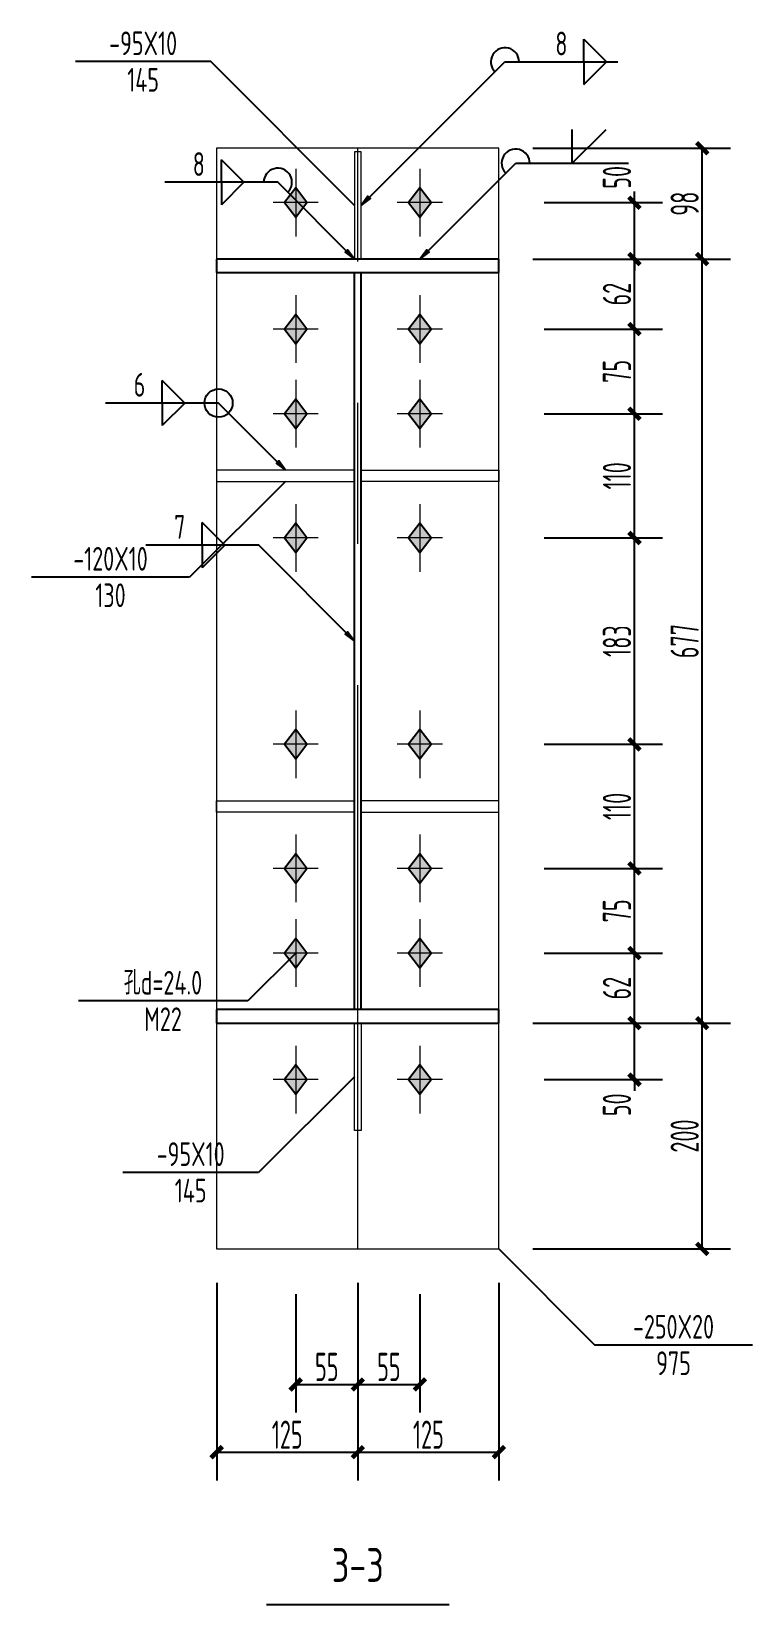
# Model space of a CAD drawing. Extents: x 447413 to 2975780, y -1432727 to 1301644.
# Drawn here: x 2652518 to 2658904, y -1146682 to -1132748 of the extents above; entities that cross this region are included whole.
import ezdxf
from ezdxf.enums import TextEntityAlignment as Align

# ---------------------------------------------------------------- set-up
doc = ezdxf.new("R2010")
doc.units = 0
doc.header["$LTSCALE"] = 1000
doc.header["$MEASUREMENT"] = 0
doc.linetypes.add('线型6', pattern=[8.75, 5, -1.25, 1.25, -1.25])
for name, color, linetype in [('10', 7, 'Continuous'), ('尺寸标注', 253, 'Continuous'), ('焊缝标注', 253, 'Continuous'), ('螺栓孔标注', 253, 'Continuous'), ('钢板标注', 253, 'Continuous')]:
    doc.layers.add(name, color=color, linetype=linetype)
doc.layers.add('20', color=2, linetype='Continuous', lineweight=18)
doc.styles.add('PkpmHz', font='Pkpmeng', dxfattribs={"width": 0.6, "bigfont": 'hztxt'})
doc.dimstyles.new('Pkpm_1.00', dxfattribs={"dimtxt": 250, "dimasz": 100, "dimexe": 250, "dimexo": 0.0625, "dimgap": 30, "dimtad": 1, "dimdec": 0, "dimrnd": 5, "dimzin": 0, "dimdsep": 46, "dimtxsty": 'PkpmHz', "dimblk1": 'ARCHTICK', "dimblk2": 'ARCHTICK', "dimsah": 1, "dimcen": 0.09, "dimadec": 0, "dimazin": 0, "dimtfac": 1, "dimtdec": 0, "dimtmove": 2, "dimatfit": 1, "dimfxl": 0, "dimtolj": 1, "dimtzin": 0, "dimarcsym": 0})

# ---------------------------------------------------------------- blocks, each defined once
blk = doc.blocks.new('_ArchTick')
at = {"color": 0, "linetype": 'ByBlock', "const_width": 0.4}
blk.add_lwpolyline([(-0.5, -0.5), (0.5, 0.5)], dxfattribs=at)
blk = doc.blocks.new('*D1089')
at = {"layer": 'Defpoints', "color": 0, "linetype": 'Continuous', "transparency": 16777216}
for p in [(2656658, -1134264), (2657858, -1134264), (2656658, -1134764)]:
    blk.add_point(p, dxfattribs=at)
at = {"layer": '尺寸标注', "color": 0, "linetype": 'Continuous', "lineweight": -2, "transparency": 16777216}
for p, q in [((2657858, -1134264), (2657858, -1134164)), ((2657058, -1134264), (2658108, -1134264)), ((2657858, -1134764), (2657858, -1134264)), ((2657058, -1134764), (2658108, -1134764)), ((2657858, -1134764), (2657858, -1134864))]:
    blk.add_line(p, q, dxfattribs=at)
at = {"layer": '尺寸标注', "color": 0, "linetype": 'Continuous', "lineweight": -2, "transparency": 16777216, "xscale": 100, "yscale": 100, "zscale": 100}
for p, rotation in [((2657858, -1134264), 270), ((2657858, -1134764), 90)]:
    blk.add_blockref('_ArchTick', p, dxfattribs=dict(at, rotation=rotation))
at = {"layer": '尺寸标注', "color": 0, "linetype": 'Continuous', "transparency": 16777216, "insert": (2657703, -1134040), "char_height": 250, "attachment_point": 5, "rotation": 90, "style": 'PkpmHz'}
blk.add_mtext('\\A1;50', dxfattribs=at)
blk = doc.blocks.new('*D1090')
at = {"layer": 'Defpoints', "color": 0, "linetype": 'Continuous', "transparency": 16777216}
for p in [(2656658, -1134764), (2657858, -1134764), (2656658, -1135384)]:
    blk.add_point(p, dxfattribs=at)
at = {"layer": '尺寸标注', "color": 0, "linetype": 'Continuous', "lineweight": -2, "transparency": 16777216}
for p, q in [((2657058, -1134764), (2658108, -1134764)), ((2657858, -1135384), (2657858, -1134764)), ((2657058, -1135384), (2658108, -1135384))]:
    blk.add_line(p, q, dxfattribs=at)
at = {"layer": '尺寸标注', "color": 0, "linetype": 'Continuous', "lineweight": -2, "transparency": 16777216, "xscale": 100, "yscale": 100, "zscale": 100}
for p, rotation in [((2657858, -1134764), 90), ((2657858, -1135384), 270)]:
    blk.add_blockref('_ArchTick', p, dxfattribs=dict(at, rotation=rotation))
at = {"layer": '尺寸标注', "color": 0, "linetype": 'Continuous', "transparency": 16777216, "insert": (2657703, -1135074), "char_height": 250, "attachment_point": 5, "rotation": 90, "style": 'PkpmHz'}
blk.add_mtext('\\A1;62', dxfattribs=at)
blk = doc.blocks.new('*D1091')
at = {"layer": 'Defpoints', "color": 0, "linetype": 'Continuous', "transparency": 16777216}
for p in [(2656658, -1136134), (2657858, -1136134), (2656658, -1137234)]:
    blk.add_point(p, dxfattribs=at)
at = {"layer": '尺寸标注', "color": 0, "linetype": 'Continuous', "lineweight": -2, "transparency": 16777216}
for p, q in [((2657058, -1136134), (2658108, -1136134)), ((2657858, -1137234), (2657858, -1136134)), ((2657058, -1137234), (2658108, -1137234))]:
    blk.add_line(p, q, dxfattribs=at)
at = {"layer": '尺寸标注', "color": 0, "linetype": 'Continuous', "lineweight": -2, "transparency": 16777216, "xscale": 100, "yscale": 100, "zscale": 100}
for p, rotation in [((2657858, -1136134), 90), ((2657858, -1137234), 270)]:
    blk.add_blockref('_ArchTick', p, dxfattribs=dict(at, rotation=rotation))
at = {"layer": '尺寸标注', "color": 0, "linetype": 'Continuous', "transparency": 16777216, "insert": (2657703, -1136684), "char_height": 250, "attachment_point": 5, "rotation": 90, "style": 'PkpmHz'}
blk.add_mtext('\\A1;110', dxfattribs=at)
blk = doc.blocks.new('*D1092')
at = {"layer": 'Defpoints', "color": 0, "linetype": 'Continuous', "transparency": 16777216}
for p in [(2656658, -1135384), (2657858, -1135384), (2656658, -1136134)]:
    blk.add_point(p, dxfattribs=at)
at = {"layer": '尺寸标注', "color": 0, "linetype": 'Continuous', "lineweight": -2, "transparency": 16777216}
for p, q in [((2657058, -1135384), (2658108, -1135384)), ((2657858, -1136134), (2657858, -1135384)), ((2657058, -1136134), (2658108, -1136134))]:
    blk.add_line(p, q, dxfattribs=at)
at = {"layer": '尺寸标注', "color": 0, "linetype": 'Continuous', "lineweight": -2, "transparency": 16777216, "xscale": 100, "yscale": 100, "zscale": 100}
for p, rotation in [((2657858, -1135384), 90), ((2657858, -1136134), 270)]:
    blk.add_blockref('_ArchTick', p, dxfattribs=dict(at, rotation=rotation))
at = {"layer": '尺寸标注', "color": 0, "linetype": 'Continuous', "transparency": 16777216, "insert": (2657703, -1135759), "char_height": 250, "attachment_point": 5, "rotation": 90, "style": 'PkpmHz'}
blk.add_mtext('\\A1;75', dxfattribs=at)
blk = doc.blocks.new('*D1093')
at = {"layer": 'Defpoints', "color": 0, "linetype": 'Continuous', "transparency": 16777216}
for p in [(2656658, -1141532), (2657858, -1141532), (2656658, -1142032)]:
    blk.add_point(p, dxfattribs=at)
at = {"layer": '尺寸标注', "color": 0, "linetype": 'Continuous', "lineweight": -2, "transparency": 16777216}
for p, q in [((2657858, -1141532), (2657858, -1141432)), ((2657058, -1141532), (2658108, -1141532)), ((2657858, -1142032), (2657858, -1141532)), ((2657058, -1142032), (2658108, -1142032)), ((2657858, -1142032), (2657858, -1142132))]:
    blk.add_line(p, q, dxfattribs=at)
at = {"layer": '尺寸标注', "color": 0, "linetype": 'Continuous', "lineweight": -2, "transparency": 16777216, "xscale": 100, "yscale": 100, "zscale": 100}
for p, rotation in [((2657858, -1141532), 270), ((2657858, -1142032), 90)]:
    blk.add_blockref('_ArchTick', p, dxfattribs=dict(at, rotation=rotation))
at = {"layer": '尺寸标注', "color": 0, "linetype": 'Continuous', "transparency": 16777216, "insert": (2657703, -1142255), "char_height": 250, "attachment_point": 5, "rotation": 90, "style": 'PkpmHz'}
blk.add_mtext('\\A1;50', dxfattribs=at)
blk = doc.blocks.new('*D1094')
at = {"layer": 'Defpoints', "color": 0, "linetype": 'Continuous', "transparency": 16777216}
for p in [(2656658, -1140912), (2657858, -1140912), (2656658, -1141532)]:
    blk.add_point(p, dxfattribs=at)
at = {"layer": '尺寸标注', "color": 0, "linetype": 'Continuous', "lineweight": -2, "transparency": 16777216}
for p, q in [((2657058, -1140912), (2658108, -1140912)), ((2657858, -1141532), (2657858, -1140912)), ((2657058, -1141532), (2658108, -1141532))]:
    blk.add_line(p, q, dxfattribs=at)
at = {"layer": '尺寸标注', "color": 0, "linetype": 'Continuous', "lineweight": -2, "transparency": 16777216, "xscale": 100, "yscale": 100, "zscale": 100}
for p, rotation in [((2657858, -1140912), 90), ((2657858, -1141532), 270)]:
    blk.add_blockref('_ArchTick', p, dxfattribs=dict(at, rotation=rotation))
at = {"layer": '尺寸标注', "color": 0, "linetype": 'Continuous', "transparency": 16777216, "insert": (2657703, -1141222), "char_height": 250, "attachment_point": 5, "rotation": 90, "style": 'PkpmHz'}
blk.add_mtext('\\A1;62', dxfattribs=at)
blk = doc.blocks.new('*D1095')
at = {"layer": 'Defpoints', "color": 0, "linetype": 'Continuous', "transparency": 16777216}
for p in [(2656658, -1140162), (2657858, -1140162), (2656658, -1140912)]:
    blk.add_point(p, dxfattribs=at)
at = {"layer": '尺寸标注', "color": 0, "linetype": 'Continuous', "lineweight": -2, "transparency": 16777216}
for p, q in [((2657058, -1140162), (2658108, -1140162)), ((2657858, -1140912), (2657858, -1140162)), ((2657058, -1140912), (2658108, -1140912))]:
    blk.add_line(p, q, dxfattribs=at)
at = {"layer": '尺寸标注', "color": 0, "linetype": 'Continuous', "lineweight": -2, "transparency": 16777216, "xscale": 100, "yscale": 100, "zscale": 100}
for p, rotation in [((2657858, -1140162), 90), ((2657858, -1140912), 270)]:
    blk.add_blockref('_ArchTick', p, dxfattribs=dict(at, rotation=rotation))
at = {"layer": '尺寸标注', "color": 0, "linetype": 'Continuous', "transparency": 16777216, "insert": (2657703, -1140537), "char_height": 250, "attachment_point": 5, "rotation": 90, "style": 'PkpmHz'}
blk.add_mtext('\\A1;75', dxfattribs=at)
blk = doc.blocks.new('*D1096')
at = {"layer": 'Defpoints', "color": 0, "linetype": 'Continuous', "transparency": 16777216}
for p in [(2656658, -1139062), (2657858, -1139062), (2656658, -1140162)]:
    blk.add_point(p, dxfattribs=at)
at = {"layer": '尺寸标注', "color": 0, "linetype": 'Continuous', "lineweight": -2, "transparency": 16777216}
for p, q in [((2657058, -1139062), (2658108, -1139062)), ((2657858, -1140162), (2657858, -1139062)), ((2657058, -1140162), (2658108, -1140162))]:
    blk.add_line(p, q, dxfattribs=at)
at = {"layer": '尺寸标注', "color": 0, "linetype": 'Continuous', "lineweight": -2, "transparency": 16777216, "xscale": 100, "yscale": 100, "zscale": 100}
for p, rotation in [((2657858, -1139062), 90), ((2657858, -1140162), 270)]:
    blk.add_blockref('_ArchTick', p, dxfattribs=dict(at, rotation=rotation))
at = {"layer": '尺寸标注', "color": 0, "linetype": 'Continuous', "transparency": 16777216, "insert": (2657703, -1139612), "char_height": 250, "attachment_point": 5, "rotation": 90, "style": 'PkpmHz'}
blk.add_mtext('\\A1;110', dxfattribs=at)
blk = doc.blocks.new('*D1097')
at = {"layer": 'Defpoints', "color": 0, "linetype": 'Continuous', "transparency": 16777216}
for p in [(2656658, -1137234), (2657858, -1137234), (2656658, -1139062)]:
    blk.add_point(p, dxfattribs=at)
at = {"layer": '尺寸标注', "color": 0, "linetype": 'Continuous', "lineweight": -2, "transparency": 16777216}
for p, q in [((2657058, -1137234), (2658108, -1137234)), ((2657858, -1139062), (2657858, -1137234)), ((2657058, -1139062), (2658108, -1139062))]:
    blk.add_line(p, q, dxfattribs=at)
at = {"layer": '尺寸标注', "color": 0, "linetype": 'Continuous', "lineweight": -2, "transparency": 16777216, "xscale": 100, "yscale": 100, "zscale": 100}
for p, rotation in [((2657858, -1137234), 90), ((2657858, -1139062), 270)]:
    blk.add_blockref('_ArchTick', p, dxfattribs=dict(at, rotation=rotation))
at = {"layer": '尺寸标注', "color": 0, "linetype": 'Continuous', "transparency": 16777216, "insert": (2657703, -1138148), "char_height": 250, "attachment_point": 5, "rotation": 90, "style": 'PkpmHz'}
blk.add_mtext('\\A1;183', dxfattribs=at)
blk = doc.blocks.new('*D1098')
at = {"layer": 'Defpoints', "color": 0, "linetype": 'Continuous', "transparency": 16777216}
for p in [(2654858, -1143532), (2655408, -1143532), (2655408, -1144732)]:
    blk.add_point(p, dxfattribs=at)
at = {"layer": '尺寸标注', "color": 0, "linetype": 'Continuous', "lineweight": -2, "transparency": 16777216}
for p, q in [((2654858, -1143932), (2654858, -1144982)), ((2655408, -1143932), (2655408, -1144982)), ((2654858, -1144732), (2655408, -1144732))]:
    blk.add_line(p, q, dxfattribs=at)
at = {"layer": '尺寸标注', "color": 0, "linetype": 'Continuous', "lineweight": -2, "transparency": 16777216, "xscale": 100, "yscale": 100, "zscale": 100, "rotation": 180}
blk.add_blockref('_ArchTick', (2654858, -1144732), dxfattribs=at)
at = {"layer": '尺寸标注', "color": 0, "linetype": 'Continuous', "lineweight": -2, "transparency": 16777216, "xscale": 100, "yscale": 100, "zscale": 100}
blk.add_blockref('_ArchTick', (2655408, -1144732), dxfattribs=at)
at = {"layer": '尺寸标注', "color": 0, "linetype": 'Continuous', "transparency": 16777216, "insert": (2655133, -1144577), "char_height": 250, "attachment_point": 5, "style": 'PkpmHz'}
blk.add_mtext('\\A1;55', dxfattribs=at)
blk = doc.blocks.new('*D1099')
at = {"layer": 'Defpoints', "color": 0, "linetype": 'Continuous', "transparency": 16777216}
for p in [(2655408, -1143532), (2655958, -1143532), (2655958, -1144732)]:
    blk.add_point(p, dxfattribs=at)
at = {"layer": '尺寸标注', "color": 0, "linetype": 'Continuous', "lineweight": -2, "transparency": 16777216}
for p, q in [((2655408, -1143932), (2655408, -1144982)), ((2655958, -1143932), (2655958, -1144982)), ((2655408, -1144732), (2655958, -1144732))]:
    blk.add_line(p, q, dxfattribs=at)
at = {"layer": '尺寸标注', "color": 0, "linetype": 'Continuous', "lineweight": -2, "transparency": 16777216, "xscale": 100, "yscale": 100, "zscale": 100, "rotation": 180}
blk.add_blockref('_ArchTick', (2655408, -1144732), dxfattribs=at)
at = {"layer": '尺寸标注', "color": 0, "linetype": 'Continuous', "lineweight": -2, "transparency": 16777216, "xscale": 100, "yscale": 100, "zscale": 100}
blk.add_blockref('_ArchTick', (2655958, -1144732), dxfattribs=at)
at = {"layer": '尺寸标注', "color": 0, "linetype": 'Continuous', "transparency": 16777216, "insert": (2655683, -1144577), "char_height": 250, "attachment_point": 5, "style": 'PkpmHz'}
blk.add_mtext('\\A1;55', dxfattribs=at)
blk = doc.blocks.new('*D1100')
at = {"layer": 'Defpoints', "color": 0, "linetype": 'Continuous', "transparency": 16777216}
for p in [(2654158, -1143532), (2655408, -1143532), (2655408, -1145332)]:
    blk.add_point(p, dxfattribs=at)
at = {"layer": '尺寸标注', "color": 0, "linetype": 'Continuous', "lineweight": -2, "transparency": 16777216}
for p, q in [((2654158, -1143832), (2654158, -1145582)), ((2655408, -1143832), (2655408, -1145582)), ((2654158, -1145332), (2655408, -1145332))]:
    blk.add_line(p, q, dxfattribs=at)
at = {"layer": '尺寸标注', "color": 0, "linetype": 'Continuous', "lineweight": -2, "transparency": 16777216, "xscale": 100, "yscale": 100, "zscale": 100, "rotation": 180}
blk.add_blockref('_ArchTick', (2654158, -1145332), dxfattribs=at)
at = {"layer": '尺寸标注', "color": 0, "linetype": 'Continuous', "lineweight": -2, "transparency": 16777216, "xscale": 100, "yscale": 100, "zscale": 100}
blk.add_blockref('_ArchTick', (2655408, -1145332), dxfattribs=at)
at = {"layer": '尺寸标注', "color": 0, "linetype": 'Continuous', "transparency": 16777216, "insert": (2654783, -1145177), "char_height": 250, "attachment_point": 5, "style": 'PkpmHz'}
blk.add_mtext('\\A1;125', dxfattribs=at)
blk = doc.blocks.new('*D1101')
at = {"layer": 'Defpoints', "color": 0, "linetype": 'Continuous', "transparency": 16777216}
for p in [(2655408, -1143532), (2656658, -1143532), (2656658, -1145332)]:
    blk.add_point(p, dxfattribs=at)
at = {"layer": '尺寸标注', "color": 0, "linetype": 'Continuous', "lineweight": -2, "transparency": 16777216}
for p, q in [((2655408, -1143832), (2655408, -1145582)), ((2656658, -1143832), (2656658, -1145582)), ((2655408, -1145332), (2656658, -1145332))]:
    blk.add_line(p, q, dxfattribs=at)
at = {"layer": '尺寸标注', "color": 0, "linetype": 'Continuous', "lineweight": -2, "transparency": 16777216, "xscale": 100, "yscale": 100, "zscale": 100, "rotation": 180}
blk.add_blockref('_ArchTick', (2655408, -1145332), dxfattribs=at)
at = {"layer": '尺寸标注', "color": 0, "linetype": 'Continuous', "lineweight": -2, "transparency": 16777216, "xscale": 100, "yscale": 100, "zscale": 100}
blk.add_blockref('_ArchTick', (2656658, -1145332), dxfattribs=at)
at = {"layer": '尺寸标注', "color": 0, "linetype": 'Continuous', "transparency": 16777216, "insert": (2656033, -1145177), "char_height": 250, "attachment_point": 5, "style": 'PkpmHz'}
blk.add_mtext('\\A1;125', dxfattribs=at)
blk = doc.blocks.new('*D1102')
at = {"layer": 'Defpoints', "color": 0, "linetype": 'Continuous', "transparency": 16777216}
for p in [(2656658, -1141532), (2658458, -1141532), (2656658, -1143532)]:
    blk.add_point(p, dxfattribs=at)
at = {"layer": '尺寸标注', "color": 0, "linetype": 'Continuous', "lineweight": -2, "transparency": 16777216}
for p, q in [((2656958, -1141532), (2658708, -1141532)), ((2658458, -1143532), (2658458, -1141532)), ((2656958, -1143532), (2658708, -1143532))]:
    blk.add_line(p, q, dxfattribs=at)
at = {"layer": '尺寸标注', "color": 0, "linetype": 'Continuous', "lineweight": -2, "transparency": 16777216, "xscale": 100, "yscale": 100, "zscale": 100}
for p, rotation in [((2658458, -1141532), 90), ((2658458, -1143532), 270)]:
    blk.add_blockref('_ArchTick', p, dxfattribs=dict(at, rotation=rotation))
at = {"layer": '尺寸标注', "color": 0, "linetype": 'Continuous', "transparency": 16777216, "insert": (2658303, -1142532), "char_height": 250, "attachment_point": 5, "rotation": 90, "style": 'PkpmHz'}
blk.add_mtext('\\A1;200', dxfattribs=at)
blk = doc.blocks.new('*D1103')
at = {"layer": 'Defpoints', "color": 0, "linetype": 'Continuous', "transparency": 16777216}
for p in [(2656658, -1134764), (2658458, -1134764), (2656658, -1141532)]:
    blk.add_point(p, dxfattribs=at)
at = {"layer": '尺寸标注', "color": 0, "linetype": 'Continuous', "lineweight": -2, "transparency": 16777216}
for p, q in [((2656958, -1134764), (2658708, -1134764)), ((2658458, -1141532), (2658458, -1134764)), ((2656958, -1141532), (2658708, -1141532))]:
    blk.add_line(p, q, dxfattribs=at)
at = {"layer": '尺寸标注', "color": 0, "linetype": 'Continuous', "lineweight": -2, "transparency": 16777216, "xscale": 100, "yscale": 100, "zscale": 100}
for p, rotation in [((2658458, -1134764), 90), ((2658458, -1141532), 270)]:
    blk.add_blockref('_ArchTick', p, dxfattribs=dict(at, rotation=rotation))
at = {"layer": '尺寸标注', "color": 0, "linetype": 'Continuous', "transparency": 16777216, "insert": (2658303, -1138148), "char_height": 250, "attachment_point": 5, "rotation": 90, "style": 'PkpmHz'}
blk.add_mtext('\\A1;677', dxfattribs=at)
blk = doc.blocks.new('*D1104')
at = {"layer": 'Defpoints', "color": 0, "linetype": 'Continuous', "transparency": 16777216}
for p in [(2656658, -1133782), (2658458, -1133782), (2656658, -1134764)]:
    blk.add_point(p, dxfattribs=at)
at = {"layer": '尺寸标注', "color": 0, "linetype": 'Continuous', "lineweight": -2, "transparency": 16777216}
for p, q in [((2656958, -1133782), (2658708, -1133782)), ((2658458, -1134764), (2658458, -1133782)), ((2656958, -1134764), (2658708, -1134764))]:
    blk.add_line(p, q, dxfattribs=at)
at = {"layer": '尺寸标注', "color": 0, "linetype": 'Continuous', "lineweight": -2, "transparency": 16777216, "xscale": 100, "yscale": 100, "zscale": 100}
for p, rotation in [((2658458, -1133782), 90), ((2658458, -1134764), 270)]:
    blk.add_blockref('_ArchTick', p, dxfattribs=dict(at, rotation=rotation))
at = {"layer": '尺寸标注', "color": 0, "linetype": 'Continuous', "transparency": 16777216, "insert": (2658303, -1134273), "char_height": 250, "attachment_point": 5, "rotation": 90, "style": 'PkpmHz'}
blk.add_mtext('\\A1;98', dxfattribs=at)

msp = doc.modelspace()

# ---------------------------------------------------------------- hatches: boundary and pattern name
at = {"layer": '10'}
for points in [[(2654857.9, -1134133.6), (2654757.9, -1134263.6), (2654857.9, -1134393.6), (2654957.9, -1134263.6)], [(2655957.9, -1134133.6), (2655857.9, -1134263.6), (2655957.9, -1134393.6), (2656057.9, -1134263.6)], [(2654857.9, -1135253.6), (2654757.9, -1135383.6), (2654857.9, -1135513.6), (2654957.9, -1135383.6)], [(2655957.9, -1135253.6), (2655857.9, -1135383.6), (2655957.9, -1135513.6), (2656057.9, -1135383.6)], [(2654857.9, -1136003.6), (2654757.9, -1136133.6), (2654857.9, -1136263.6), (2654957.9, -1136133.6)], [(2655957.9, -1136003.6), (2655857.9, -1136133.6), (2655957.9, -1136263.6), (2656057.9, -1136133.6)], [(2654857.9, -1137103.6), (2654757.9, -1137233.6), (2654857.9, -1137363.6), (2654957.9, -1137233.6)], [(2655957.9, -1137103.6), (2655857.9, -1137233.6), (2655957.9, -1137363.6), (2656057.9, -1137233.6)], [(2654857.9, -1138931.6), (2654757.9, -1139061.6), (2654857.9, -1139191.6), (2654957.9, -1139061.6)], [(2655957.9, -1138931.6), (2655857.9, -1139061.6), (2655957.9, -1139191.6), (2656057.9, -1139061.6)], [(2654857.9, -1140031.6), (2654757.9, -1140161.6), (2654857.9, -1140291.6), (2654957.9, -1140161.6)], [(2655957.9, -1140031.6), (2655857.9, -1140161.6), (2655957.9, -1140291.6), (2656057.9, -1140161.6)], [(2654857.9, -1140781.6), (2654757.9, -1140911.6), (2654857.9, -1141041.6), (2654957.9, -1140911.6)], [(2655957.9, -1140781.6), (2655857.9, -1140911.6), (2655957.9, -1141041.6), (2656057.9, -1140911.6)], [(2654857.9, -1141901.6), (2654757.9, -1142031.6), (2654857.9, -1142161.6), (2654957.9, -1142031.6)], [(2655957.9, -1141901.6), (2655857.9, -1142031.6), (2655957.9, -1142161.6), (2656057.9, -1142031.6)]]:
    msp.add_hatch(color=1, dxfattribs=at).paths.add_polyline_path(points)
at = {"layer": '焊缝标注'}
for points in [[(2655437.9, -1134288.6), (2655519.2, -1134228.5), (2655498, -1134207.3)], [(2655377.9, -1134763.6), (2655317.9, -1134682.2), (2655296.6, -1134703.3)], [(2655957.9, -1134763.6), (2656039.2, -1134703.5), (2656018, -1134682.3)], [(2654767.9, -1136633.6), (2654707.9, -1136552.2), (2654686.6, -1136573.3)], [(2655377.9, -1138147.6), (2655317.9, -1138066.2), (2655296.6, -1138087.4)]]:
    msp.add_hatch(color=256, dxfattribs=at).paths.add_polyline_path(points)

# ---------------------------------------------------------------- linework, layer by layer
at = {"layer": '10', "linetype": '线型6', "lineweight": 18}
msp.add_line((2655407.9, -1143536.6, 126000), (2655407.9, -1133776.6, 126000), dxfattribs=at)
at = {"layer": '10', "color": 9, "lineweight": 18}
for p, q in [((2654857.9, -1133963.6, 126000), (2654857.9, -1134563.6, 126000)), ((2655957.9, -1133963.6, 126000), (2655957.9, -1134563.6, 126000)), ((2655057.9, -1134263.6, 126000), (2654657.9, -1134263.6, 126000)), ((2656157.9, -1134263.6, 126000), (2655757.9, -1134263.6, 126000)), ((2654857.9, -1135083.6, 126000), (2654857.9, -1135683.6, 126000)), ((2655957.9, -1135083.6, 126000), (2655957.9, -1135683.6, 126000)), ((2655057.9, -1135383.6, 126000), (2654657.9, -1135383.6, 126000)), ((2656157.9, -1135383.6, 126000), (2655757.9, -1135383.6, 126000)), ((2654857.9, -1135833.6, 126000), (2654857.9, -1136433.6, 126000)), ((2655957.9, -1135833.6, 126000), (2655957.9, -1136433.6, 126000)), ((2655057.9, -1136133.6, 126000), (2654657.9, -1136133.6, 126000)), ((2656157.9, -1136133.6, 126000), (2655757.9, -1136133.6, 126000)), ((2654857.9, -1136933.6, 126000), (2654857.9, -1137533.6, 126000)), ((2655957.9, -1136933.6, 126000), (2655957.9, -1137533.6, 126000)), ((2655057.9, -1137233.6, 126000), (2654657.9, -1137233.6, 126000)), ((2656157.9, -1137233.6, 126000), (2655757.9, -1137233.6, 126000)), ((2654857.9, -1138761.6, 126000), (2654857.9, -1139361.6, 126000)), ((2655957.9, -1138761.6, 126000), (2655957.9, -1139361.6, 126000)), ((2655057.9, -1139061.6, 126000), (2654657.9, -1139061.6, 126000)), ((2656157.9, -1139061.6, 126000), (2655757.9, -1139061.6, 126000)), ((2654857.9, -1139861.6, 126000), (2654857.9, -1140461.6, 126000)), ((2655957.9, -1139861.6, 126000), (2655957.9, -1140461.6, 126000)), ((2655057.9, -1140161.6, 126000), (2654657.9, -1140161.6, 126000)), ((2656157.9, -1140161.6, 126000), (2655757.9, -1140161.6, 126000)), ((2654857.9, -1140611.6, 126000), (2654857.9, -1141211.6, 126000)), ((2655957.9, -1140611.6, 126000), (2655957.9, -1141211.6, 126000)), ((2655057.9, -1140911.6, 126000), (2654657.9, -1140911.6, 126000)), ((2656157.9, -1140911.6, 126000), (2655757.9, -1140911.6, 126000)), ((2654857.9, -1141731.6, 126000), (2654857.9, -1142331.6, 126000)), ((2655957.9, -1141731.6, 126000), (2655957.9, -1142331.6, 126000)), ((2655057.9, -1142031.6, 126000), (2654657.9, -1142031.6, 126000)), ((2656157.9, -1142031.6, 126000), (2655757.9, -1142031.6, 126000))]:
    msp.add_line(p, q, dxfattribs=at)
at = {"layer": '10', "color": 3}
for p, q in [((2656657.9, -1134763.6, 126000), (2654157.9, -1134763.6, 126000)), ((2654157.9, -1134763.6, 126000), (2654157.9, -1134883.6, 126000)), ((2656657.9, -1134883.6, 126000), (2656657.9, -1134763.6, 126000)), ((2654157.9, -1134883.6, 126000), (2656657.9, -1134883.6, 126000)), ((2655377.9, -1141411.6, 126000), (2655377.9, -1134883.6, 126000)), ((2655437.9, -1141411.6, 126000), (2655437.9, -1134883.6, 126000)), ((2656657.9, -1141411.6, 126000), (2654157.9, -1141411.6, 126000)), ((2654157.9, -1141411.6, 126000), (2654157.9, -1141531.6, 126000)), ((2656657.9, -1141531.6, 126000), (2656657.9, -1141411.6, 126000)), ((2654157.9, -1141531.6, 126000), (2656657.9, -1141531.6, 126000))]:
    msp.add_line(p, q, dxfattribs=at)
at = {"layer": '10'}
msp.add_line((2654597.9, -1146681.6, 126000), (2656217.9, -1146681.6, 126000), dxfattribs=at)
at = {"layer": '10', "color": 1, "linetype": 'Continuous', "elevation": 126000}
for points in [[(2654857.9, -1134133.6), (2654757.9, -1134263.6), (2654857.9, -1134393.6), (2654957.9, -1134263.6)], [(2655957.9, -1134133.6), (2655857.9, -1134263.6), (2655957.9, -1134393.6), (2656057.9, -1134263.6)], [(2654857.9, -1135253.6), (2654757.9, -1135383.6), (2654857.9, -1135513.6), (2654957.9, -1135383.6)], [(2655957.9, -1135253.6), (2655857.9, -1135383.6), (2655957.9, -1135513.6), (2656057.9, -1135383.6)], [(2654857.9, -1136003.6), (2654757.9, -1136133.6), (2654857.9, -1136263.6), (2654957.9, -1136133.6)], [(2655957.9, -1136003.6), (2655857.9, -1136133.6), (2655957.9, -1136263.6), (2656057.9, -1136133.6)], [(2654857.9, -1137103.6), (2654757.9, -1137233.6), (2654857.9, -1137363.6), (2654957.9, -1137233.6)], [(2655957.9, -1137103.6), (2655857.9, -1137233.6), (2655957.9, -1137363.6), (2656057.9, -1137233.6)], [(2654857.9, -1138931.6), (2654757.9, -1139061.6), (2654857.9, -1139191.6), (2654957.9, -1139061.6)], [(2655957.9, -1138931.6), (2655857.9, -1139061.6), (2655957.9, -1139191.6), (2656057.9, -1139061.6)], [(2654857.9, -1140031.6), (2654757.9, -1140161.6), (2654857.9, -1140291.6), (2654957.9, -1140161.6)], [(2655957.9, -1140031.6), (2655857.9, -1140161.6), (2655957.9, -1140291.6), (2656057.9, -1140161.6)], [(2654857.9, -1140781.6), (2654757.9, -1140911.6), (2654857.9, -1141041.6), (2654957.9, -1140911.6)], [(2655957.9, -1140781.6), (2655857.9, -1140911.6), (2655957.9, -1141041.6), (2656057.9, -1140911.6)], [(2654857.9, -1141901.6), (2654757.9, -1142031.6), (2654857.9, -1142161.6), (2654957.9, -1142031.6)], [(2655957.9, -1141901.6), (2655857.9, -1142031.6), (2655957.9, -1142161.6), (2656057.9, -1142031.6)]]:
    msp.add_lwpolyline(points, close=True, dxfattribs=at)
at = {"layer": '20'}
for p, q in [((2656657.9, -1133781.6, 126000), (2654157.9, -1133781.6, 126000)), ((2654157.9, -1133781.6, 126000), (2654157.9, -1143531.6, 126000)), ((2656657.9, -1143531.6, 126000), (2656657.9, -1133781.6, 126000)), ((2655437.9, -1133813.6, 126000), (2655377.9, -1133813.6, 126000)), ((2655377.9, -1133813.6, 126000), (2655377.9, -1134763.6, 126000)), ((2655437.9, -1134763.6, 126000), (2655437.9, -1133813.6, 126000)), ((2655377.9, -1134763.6, 126000), (2655437.9, -1134763.6, 126000)), ((2655377.9, -1136633.6, 126000), (2654157.9, -1136633.6, 126000)), ((2654157.9, -1136633.6, 126000), (2654157.9, -1136733.6, 126000)), ((2654157.9, -1136733.6, 126000), (2655377.9, -1136733.6, 126000)), ((2655377.9, -1136733.6, 126000), (2655377.9, -1136633.6, 126000)), ((2655437.9, -1136633.6, 126000), (2656657.9, -1136633.6, 126000)), ((2655437.9, -1136733.6, 126000), (2655437.9, -1136633.6, 126000)), ((2656657.9, -1136733.6, 126000), (2655437.9, -1136733.6, 126000)), ((2656657.9, -1136633.6, 126000), (2656657.9, -1136733.6, 126000)), ((2654157.9, -1139661.6, 126000), (2654157.9, -1139561.6, 126000)), ((2654157.9, -1139561.6, 126000), (2655377.9, -1139561.6, 126000)), ((2655377.9, -1139661.6, 126000), (2654157.9, -1139661.6, 126000)), ((2655377.9, -1139561.6, 126000), (2655377.9, -1139661.6, 126000)), ((2656657.9, -1139561.6, 126000), (2655437.9, -1139561.6, 126000)), ((2655437.9, -1139561.6, 126000), (2655437.9, -1139661.6, 126000)), ((2655437.9, -1139661.6, 126000), (2656657.9, -1139661.6, 126000)), ((2656657.9, -1139661.6, 126000), (2656657.9, -1139561.6, 126000)), ((2655377.9, -1141531.6, 126000), (2655437.9, -1141531.6, 126000)), ((2655377.9, -1142481.6, 126000), (2655377.9, -1141531.6, 126000)), ((2655437.9, -1141531.6, 126000), (2655437.9, -1142481.6, 126000)), ((2655437.9, -1142481.6, 126000), (2655377.9, -1142481.6, 126000)), ((2654157.9, -1143531.6, 126000), (2656657.9, -1143531.6, 126000))]:
    msp.add_line(p, q, dxfattribs=at)
at = {"layer": '焊缝标注'}
for p, q in [((2657411.2, -1132816.3, 126000), (2657611.2, -1133016.3, 126000)), ((2657411.2, -1133016.3, 126000), (2657411.2, -1132816.3, 126000)), ((2655437.9, -1134288.6, 126000), (2656711.2, -1133016.3, 126000)), ((2656711.2, -1133016.3, 126000), (2657711.2, -1133016.3, 126000)), ((2657411.2, -1133216.3, 126000), (2657611.2, -1133016.3, 126000)), ((2657411.2, -1133016.3, 126000), (2657411.2, -1133216.3, 126000)), ((2657306.7, -1133915.4, 126000), (2657306.7, -1133615.4, 126000)), ((2657306.7, -1133915.4, 126000), (2657606.7, -1133615.4, 126000)), ((2654399.9, -1134083.9, 126000), (2654199.9, -1133883.9, 126000)), ((2654199.9, -1134083.9, 126000), (2654199.9, -1133883.9, 126000)), ((2655957.9, -1134763.6, 126000), (2656806.7, -1133915.4, 126000)), ((2656806.7, -1133915.4, 126000), (2657806.7, -1133915.4, 126000)), ((2654699.9, -1134083.9, 126000), (2653699.9, -1134083.9, 126000)), ((2654399.9, -1134083.9, 126000), (2654199.9, -1134283.9, 126000)), ((2654199.9, -1134083.9, 126000), (2654199.9, -1134283.9, 126000)), ((2655377.9, -1134763.6, 126000), (2654699.9, -1134083.9, 126000)), ((2653874.6, -1136038.9, 126000), (2653674.6, -1135838.9, 126000)), ((2653674.6, -1136038.9, 126000), (2653674.6, -1135838.9, 126000)), ((2654174.6, -1136038.9, 126000), (2653174.6, -1136038.9, 126000)), ((2653874.6, -1136038.9, 126000), (2653674.6, -1136238.9, 126000)), ((2653674.6, -1136038.9, 126000), (2653674.6, -1136238.9, 126000)), ((2654767.9, -1136633.6, 126000), (2654174.6, -1136038.9, 126000)), ((2654230.4, -1137298.1, 126000), (2654030.4, -1137098.1, 126000)), ((2654030.4, -1137298.1, 126000), (2654030.4, -1137098.1, 126000)), ((2654530.4, -1137298.1, 126000), (2653530.4, -1137298.1, 126000)), ((2654230.4, -1137298.1, 126000), (2654030.4, -1137498.1, 126000)), ((2654030.4, -1137298.1, 126000), (2654030.4, -1137498.1, 126000)), ((2655377.9, -1138147.6, 126000), (2654530.4, -1137298.1, 126000))]:
    msp.add_line(p, q, dxfattribs=at)
at = {"layer": '焊缝标注', "linetype": 'Continuous', "elevation": 126000}
for points in [[(2655437.9, -1134288.6), (2655519.2, -1134228.5), (2655498, -1134207.3)], [(2655377.9, -1134763.6), (2655317.9, -1134682.2), (2655296.6, -1134703.3)], [(2655957.9, -1134763.6), (2656039.2, -1134703.5), (2656018, -1134682.3)], [(2654767.9, -1136633.6), (2654707.9, -1136552.2), (2654686.6, -1136573.3)], [(2655377.9, -1138147.6), (2655317.9, -1138066.2), (2655296.6, -1138087.4)]]:
    msp.add_lwpolyline(points, close=True, dxfattribs=at)
at = {"layer": '焊缝标注'}
msp.add_circle((2654174.6, -1136038.9, 126000), 125, dxfattribs=at)
for centre, start, end in [((2656711.2, -1133016.3, 126000), 0, 224.97719), ((2656806.7, -1133915.4, 126000), 0, 224.9772), ((2654699.9, -1134083.9, 126000), 314.93158, 180)]:
    msp.add_arc(centre, 125, start, end, dxfattribs=at)
at = {"layer": '螺栓孔标注'}
for p, q in [((2654857.9, -1140911.6, 126000), (2654432.8, -1141335.1, 126000)), ((2654432.8, -1141335.1, 126000), (2652932.8, -1141335.1, 126000))]:
    msp.add_line(p, q, dxfattribs=at)
at = {"layer": '螺栓孔标注', "const_width": 0.1, "elevation": 126000}
msp.add_lwpolyline([(2654857.9, -1140911.6, 1), (2654857.8, -1140911.6, 1)], format="xyb", close=True, dxfattribs=at)
at = {"layer": '钢板标注'}
for p, q in [((2654106.6, -1133014.2, 126000), (2652906.6, -1133014.2, 126000)), ((2655377.9, -1134288.6, 126000), (2654106.6, -1133014.2, 126000)), ((2654767.9, -1136733.6, 126000), (2653917.7, -1137580.4, 126000)), ((2653917.7, -1137580.4, 126000), (2652517.7, -1137580.4, 126000)), ((2655377.9, -1142006.6, 126000), (2654527.7, -1142853.5, 126000)), ((2654527.7, -1142853.5, 126000), (2653327.7, -1142853.5, 126000)), ((2656657.9, -1143531.6, 126000), (2657504, -1144382.5, 126000)), ((2657504, -1144382.5, 126000), (2658904, -1144382.5, 126000))]:
    msp.add_line(p, q, dxfattribs=at)
at = {"layer": '钢板标注', "const_width": 0.1, "elevation": 126000}
for points in [[(2655377.9, -1134288.6, 1), (2655377.8, -1134288.6, 1)], [(2654767.9, -1136733.6, 1), (2654767.8, -1136733.6, 1)], [(2655377.9, -1142006.6, 1), (2655377.8, -1142006.6, 1)], [(2656657.9, -1143531.6, 1), (2656657.8, -1143531.6, 1)]]:
    msp.add_lwpolyline(points, format="xyb", close=True, dxfattribs=at)

# ---------------------------------------------------------------- texts
at = {"layer": '10', "style": 'PkpmHz', "width": 0.77}
msp.add_text('3-3', height=300, dxfattribs=at).set_placement((2655407.9, -1146331.6, 126000), align=Align.MIDDLE_CENTER)
at = {"layer": '焊缝标注', "style": 'PkpmHz', "width": 0.71}
for s, p in [('8', (2657211.2, -1132959.7, 126000)), ('8', (2653999.9, -1134027.3, 126000)), ('6', (2653474.6, -1135982.3, 126000)), ('7', (2653830.4, -1137241.4, 126000))]:
    msp.add_text(s, height=210, dxfattribs=at).set_placement(p, align=Align.CENTER)
at = {"layer": '螺栓孔标注', "style": 'PkpmHz', "width": 0.71}
msp.add_text('孔d=24.0', height=210, dxfattribs=at).set_placement((2653682.8, -1141278.5, 126000), align=Align.CENTER)
msp.add_text('M22', height=210, dxfattribs=at).set_placement((2653682.8, -1141391.7, 126000), align=Align.TOP_CENTER)
at = {"layer": '钢板标注', "style": 'PkpmHz', "width": 0.71}
for s, p in [('-95X10', (2653506.6, -1132957.6, 126000)), ('-120X10', (2653217.7, -1137523.8, 126000)), ('-95X10', (2653927.7, -1142796.9, 126000)), ('-250X20', (2658204, -1144325.9, 126000))]:
    msp.add_text(s, height=210, dxfattribs=at).set_placement(p, align=Align.CENTER)
for s, p in [('145', (2653506.6, -1133070.9, 126000)), ('130', (2653217.7, -1137637, 126000)), ('145', (2653927.7, -1142910.1, 126000)), ('975', (2658204, -1144439.1, 126000))]:
    msp.add_text(s, height=210, dxfattribs=at).set_placement(p, align=Align.TOP_CENTER)

# ---------------------------------------------------------------- dimensions: what is measured, and where the dimension line sits
at = {"layer": '尺寸标注', "linetype": 'Continuous'}
for base, p1, p2, text, override, picture, middle in [((2658457.9, -1133781.6, 126000), (2656657.9, -1134763.6, 126000), (2656657.9, -1133781.6, 126000), '98', {"dimexo": 300, "dimtih": 0, "dimtoh": 0}, '*D1104', (2658302.9, -1134272.6, 126000)), ((2657857.9, -1134763.6, 126000), (2656657.9, -1135383.6, 126000), (2656657.9, -1134763.6, 126000), '62', {"dimexo": 400, "dimtih": 0, "dimtoh": 0}, '*D1090', (2657702.9, -1135073.6, 126000)), ((2658457.9, -1134763.6, 126000), (2656657.9, -1141531.6, 126000), (2656657.9, -1134763.6, 126000), '677', {"dimexo": 300, "dimtih": 0, "dimtoh": 0}, '*D1103', (2658302.9, -1138147.6, 126000)), ((2657857.9, -1135383.6, 126000), (2656657.9, -1136133.6, 126000), (2656657.9, -1135383.6, 126000), '75', {"dimexo": 400, "dimtih": 0, "dimtoh": 0}, '*D1092', (2657702.9, -1135758.6, 126000)), ((2657857.9, -1136133.6, 126000), (2656657.9, -1137233.6, 126000), (2656657.9, -1136133.6, 126000), '110', {"dimexo": 400, "dimtih": 0, "dimtoh": 0}, '*D1091', (2657702.9, -1136683.6, 126000)), ((2657857.9, -1137233.6, 126000), (2656657.9, -1139061.6, 126000), (2656657.9, -1137233.6, 126000), '183', {"dimexo": 400, "dimtih": 0, "dimtoh": 0}, '*D1097', (2657702.9, -1138147.6, 126000)), ((2657857.9, -1139061.6, 126000), (2656657.9, -1140161.6, 126000), (2656657.9, -1139061.6, 126000), '110', {"dimexo": 400, "dimtih": 0, "dimtoh": 0}, '*D1096', (2657702.9, -1139611.6, 126000)), ((2657857.9, -1140161.6, 126000), (2656657.9, -1140911.6, 126000), (2656657.9, -1140161.6, 126000), '75', {"dimexo": 400, "dimtih": 0, "dimtoh": 0}, '*D1095', (2657702.9, -1140536.6, 126000)), ((2657857.9, -1140911.6, 126000), (2656657.9, -1141531.6, 126000), (2656657.9, -1140911.6, 126000), '62', {"dimexo": 400, "dimtih": 0, "dimtoh": 0}, '*D1094', (2657702.9, -1141221.6, 126000)), ((2658457.9, -1141531.6, 126000), (2656657.9, -1143531.6, 126000), (2656657.9, -1141531.6, 126000), '200', {"dimexo": 300, "dimtih": 0, "dimtoh": 0}, '*D1102', (2658302.9, -1142531.6, 126000))]:
    dim = msp.add_linear_dim(base=base, p1=p1, p2=p2, angle=90, text=text, dimstyle='Pkpm_1.00', override=override, dxfattribs=at)
    dim.commit()
    dim.dimension.update_dxf_attribs({"geometry": picture, "text_midpoint": middle})
for base, p1, p2, picture, middle in [((2657857.9, -1134263.6, 126000), (2656657.9, -1134763.6, 126000), (2656657.9, -1134263.6, 126000), '*D1089', (2657702.6, -1134039.9, 126000)), ((2657857.9, -1141531.6, 126000), (2656657.9, -1142031.6, 126000), (2656657.9, -1141531.6, 126000), '*D1093', (2657702.6, -1142255.3, 126000))]:
    dim = msp.add_linear_dim(base=base, p1=p1, p2=p2, angle=90, text='50', dimstyle='Pkpm_1.00', override={"dimexo": 400, "dimtih": 0, "dimtoh": 0}, dxfattribs=at)
    dim.commit()
    dim.dimension.update_dxf_attribs({"geometry": picture, "text_midpoint": middle, "dimtype": 128})
for base, p1, p2, text, override, picture, middle in [((2655407.9, -1145331.6, 126000), (2654157.9, -1143531.6, 126000), (2655407.9, -1143531.6, 126000), '125', {"dimexo": 300, "dimtih": 0, "dimtoh": 0}, '*D1100', (2654782.9, -1145176.6, 126000)), ((2655407.9, -1144731.6, 126000), (2654857.9, -1143531.6, 126000), (2655407.9, -1143531.6, 126000), '55', {"dimexo": 400, "dimtih": 0, "dimtoh": 0}, '*D1098', (2655132.9, -1144576.6, 126000)), ((2655957.9, -1144731.6, 126000), (2655407.9, -1143531.6, 126000), (2655957.9, -1143531.6, 126000), '55', {"dimexo": 400, "dimtih": 0, "dimtoh": 0}, '*D1099', (2655682.9, -1144576.6, 126000)), ((2656657.9, -1145331.6, 126000), (2655407.9, -1143531.6, 126000), (2656657.9, -1143531.6, 126000), '125', {"dimexo": 300, "dimtih": 0, "dimtoh": 0}, '*D1101', (2656032.9, -1145176.6, 126000))]:
    dim = msp.add_linear_dim(base=base, p1=p1, p2=p2, text=text, dimstyle='Pkpm_1.00', override=override, dxfattribs=at)
    dim.commit()
    dim.dimension.update_dxf_attribs({"geometry": picture, "text_midpoint": middle})

doc.saveas('drawing.dxf')
